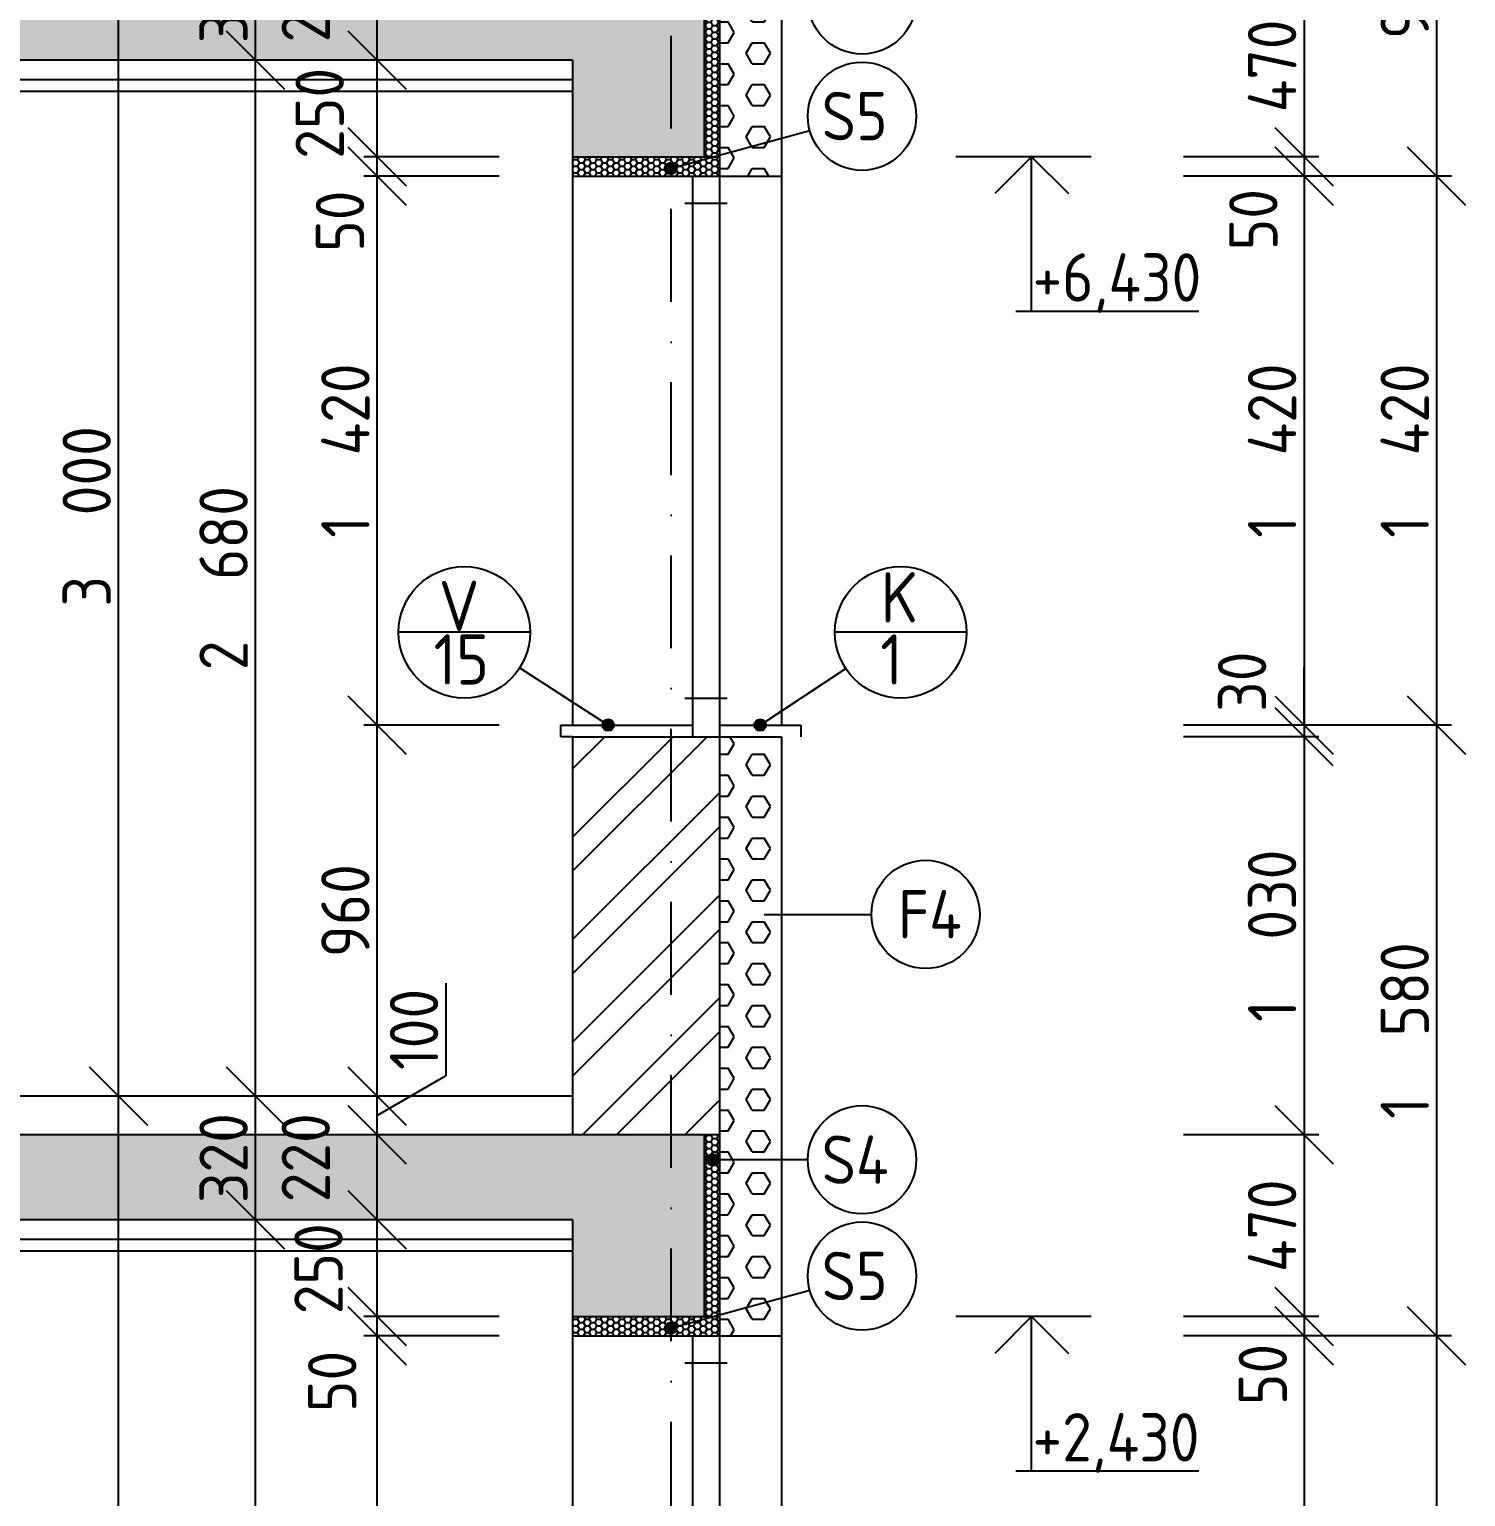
# Model space of a CAD drawing. Extents: x 3792242 to 5145247, y -1546315 to -1031918.
# Drawn here: x 3854608 to 3858322, y -1499796 to -1496001 of the extents above; entities that cross this region are included whole.
import ezdxf

# ---------------------------------------------------------------- set-up
doc = ezdxf.new("R2010")
doc.units = 0
doc.header["$MEASUREMENT"] = 0
doc.linetypes.add('BODKOCIARKOVANA_3', pattern=[5.6, 3, -1.3, 0, -1.3])
doc.layers.get('0').update_dxf_attribs({"linetype": 'CONTINUOUS'})
doc.layers.get('Defpoints').update_dxf_attribs({"color": 61, "linetype": 'CONTINUOUS'})
for name, color, linetype in [('KÓTY', 4, 'CONTINUOUS'), ('MÚRY', 1, 'CONTINUOUS'), ('OKNÁ', 143, 'CONTINUOUS'), ('osi', 253, 'CONTINUOUS'), ('TENKÁ', 7, 'CONTINUOUS'), ('ŠRAFY', 82, 'CONTINUOUS'), ('šrafy-múry', 8, 'CONTINUOUS')]:
    doc.layers.add(name, color=color, linetype=linetype)
doc.styles.add('STYLE1', font='isocp.shx')
doc.dimstyles.new('STANDARD-50', dxfattribs={"dimtxt": 125, "dimasz": 150, "dimexe": 10, "dimexo": 200, "dimgap": 20, "dimtad": 1, "dimdsep": 46, "dimlunit": 6, "dimtxsty": 'STYLE1', "dimblk1": 'OBLIQUE', "dimblk2": 'OBLIQUE', "dimsah": 1, "dimcen": 2.5, "dimse1": 1, "dimse2": 1, "dimadec": 0, "dimazin": 0, "dimtfac": 1, "dimtmove": 1, "dimatfit": 3, "dimldrblk": 'OBLIQUE', "dimfxl": 1, "dimtolj": 1, "dimtzin": 0, "dimarcsym": 0})
pattern_1 = [(0, (-580897.81, 36883.5), (0, 54.12658774), [31.25, -62.5]), (120, (-580897.81, 36883.5), (-46.875, -27.06329387), [31.25, -62.5]), (60, (-580866.56, 36883.5), (-46.875, 27.06329387), [31.25, -62.5])]

# ---------------------------------------------------------------- blocks, each defined once
blk = doc.blocks.new('_OBLIQUE')
at = {"color": 0, "linetype": 'ByBlock'}
blk.add_line((-0.5, -0.5), (0.5, 0.5), dxfattribs=at)
blk = doc.blocks.new('*D33266')
at = {"layer": 'Defpoints', "color": 0}
for p in [(3855507.7, -1499330.3), (3856012.7, -1499330.3), (3856012.7, -1499380.3)]:
    blk.add_point(p, dxfattribs=at)
at = {"layer": 'KÓTY', "color": 0, "lineweight": -2, "ltscale": 0.25}
blk.add_line((3855507.7, -1499380.3), (3855507.7, -1499330.3), dxfattribs=at)
at = {"layer": 'KÓTY', "color": 0, "linetype": 'ByBlock', "lineweight": -2, "xscale": 150, "yscale": 150, "zscale": 150}
for p, rotation in [((3855507.7, -1499330.3), 90), ((3855507.7, -1499380.3), 270)]:
    blk.add_blockref('_OBLIQUE', p, dxfattribs=dict(at, rotation=rotation))
at = {"layer": 'KÓTY', "color": 0, "insert": (3855391.2, -1499498), "char_height": 125, "attachment_point": 5, "rotation": 90, "style": 'STYLE1'}
blk.add_mtext('\\A1;50', dxfattribs=at)
blk = doc.blocks.new('*D33267')
at = {"layer": 'Defpoints', "color": 0}
for p in [(3855507.7, -1499080.3), (3856012.7, -1499080.3), (3856012.7, -1499330.3)]:
    blk.add_point(p, dxfattribs=at)
at = {"layer": 'KÓTY', "color": 0, "lineweight": -2, "ltscale": 0.25}
blk.add_line((3855507.7, -1499330.3), (3855507.7, -1499080.3), dxfattribs=at)
at = {"layer": 'KÓTY', "color": 0, "linetype": 'ByBlock', "lineweight": -2, "xscale": 150, "yscale": 150, "zscale": 150}
for p, rotation in [((3855507.7, -1499080.3), 90), ((3855507.7, -1499330.3), 270)]:
    blk.add_blockref('_OBLIQUE', p, dxfattribs=dict(at, rotation=rotation))
at = {"layer": 'KÓTY', "color": 0, "insert": (3855355.7, -1499206.5), "char_height": 125, "attachment_point": 5, "rotation": 90, "style": 'STYLE1'}
blk.add_mtext('\\A1;250', dxfattribs=at)
blk = doc.blocks.new('*D33268')
at = {"layer": 'Defpoints', "color": 0}
for p in [(3855507.7, -1498860.3), (3856012.7, -1498860.3), (3856012.7, -1499080.3)]:
    blk.add_point(p, dxfattribs=at)
at = {"layer": 'KÓTY', "color": 0, "lineweight": -2, "ltscale": 0.25}
blk.add_line((3855507.7, -1499080.3), (3855507.7, -1498860.3), dxfattribs=at)
at = {"layer": 'KÓTY', "color": 0, "linetype": 'ByBlock', "lineweight": -2, "xscale": 150, "yscale": 150, "zscale": 150}
for p, rotation in [((3855507.7, -1498860.3), 90), ((3855507.7, -1499080.3), 270)]:
    blk.add_blockref('_OBLIQUE', p, dxfattribs=dict(at, rotation=rotation))
at = {"layer": 'KÓTY', "color": 0, "insert": (3855322.7, -1498919.5), "char_height": 125, "attachment_point": 5, "rotation": 90, "style": 'STYLE1'}
blk.add_mtext('\\A1;220', dxfattribs=at)
blk = doc.blocks.new('*D33271')
at = {"layer": 'Defpoints', "color": 0}
for p in [(3855507.7, -1499380.3), (3856012.7, -1499380.3), (3856012.7, -1501430.3)]:
    blk.add_point(p, dxfattribs=at)
at = {"layer": 'KÓTY', "color": 0, "lineweight": -2, "ltscale": 0.25}
blk.add_line((3855507.7, -1501430.3), (3855507.7, -1499380.3), dxfattribs=at)
at = {"layer": 'KÓTY', "color": 0, "linetype": 'ByBlock', "lineweight": -2, "xscale": 150, "yscale": 150, "zscale": 150}
for p, rotation in [((3855507.7, -1499380.3), 90), ((3855507.7, -1501430.3), 270)]:
    blk.add_blockref('_OBLIQUE', p, dxfattribs=dict(at, rotation=rotation))
at = {"layer": 'KÓTY', "color": 0, "insert": (3855425.2, -1500405.3), "char_height": 125, "attachment_point": 5, "rotation": 90, "style": 'STYLE1'}
blk.add_mtext('\\A1;2ﾠ050', dxfattribs=at)
blk = doc.blocks.new('*D33272')
at = {"layer": 'Defpoints', "color": 0}
for p in [(3855507.7, -1496330.3), (3856012.7, -1496330.3), (3856012.7, -1496380.3)]:
    blk.add_point(p, dxfattribs=at)
at = {"layer": 'KÓTY', "color": 0, "lineweight": -2, "ltscale": 0.25}
blk.add_line((3855507.7, -1496380.3), (3855507.7, -1496330.3), dxfattribs=at)
at = {"layer": 'KÓTY', "color": 0, "linetype": 'ByBlock', "lineweight": -2, "xscale": 150, "yscale": 150, "zscale": 150}
for p, rotation in [((3855507.7, -1496330.3), 90), ((3855507.7, -1496380.3), 270)]:
    blk.add_blockref('_OBLIQUE', p, dxfattribs=dict(at, rotation=rotation))
at = {"layer": 'KÓTY', "color": 0, "insert": (3855411.2, -1496497), "char_height": 125, "attachment_point": 5, "rotation": 90, "style": 'STYLE1'}
blk.add_mtext('\\A1;50', dxfattribs=at)
blk = doc.blocks.new('*D33273')
at = {"layer": 'Defpoints', "color": 0}
for p in [(3855507.7, -1496080.3), (3856012.7, -1496080.3), (3856012.7, -1496330.3)]:
    blk.add_point(p, dxfattribs=at)
at = {"layer": 'KÓTY', "color": 0, "lineweight": -2, "ltscale": 0.25}
blk.add_line((3855507.7, -1496330.3), (3855507.7, -1496080.3), dxfattribs=at)
at = {"layer": 'KÓTY', "color": 0, "linetype": 'ByBlock', "lineweight": -2, "xscale": 150, "yscale": 150, "zscale": 150}
for p, rotation in [((3855507.7, -1496080.3), 90), ((3855507.7, -1496330.3), 270)]:
    blk.add_blockref('_OBLIQUE', p, dxfattribs=dict(at, rotation=rotation))
at = {"layer": 'KÓTY', "color": 0, "insert": (3855358.7, -1496218), "char_height": 125, "attachment_point": 5, "rotation": 90, "style": 'STYLE1'}
blk.add_mtext('\\A1;250', dxfattribs=at)
blk = doc.blocks.new('*D33274')
at = {"layer": 'Defpoints', "color": 0}
for p in [(3855507.7, -1495860.3), (3856012.7, -1495860.3), (3856012.7, -1496080.3)]:
    blk.add_point(p, dxfattribs=at)
at = {"layer": 'KÓTY', "color": 0, "lineweight": -2, "ltscale": 0.25}
blk.add_line((3855507.7, -1496080.3), (3855507.7, -1495860.3), dxfattribs=at)
at = {"layer": 'KÓTY', "color": 0, "linetype": 'ByBlock', "lineweight": -2, "xscale": 150, "yscale": 150, "zscale": 150}
for p, rotation in [((3855507.7, -1495860.3), 90), ((3855507.7, -1496080.3), 270)]:
    blk.add_blockref('_OBLIQUE', p, dxfattribs=dict(at, rotation=rotation))
at = {"layer": 'KÓTY', "color": 0, "insert": (3855322.7, -1495919.5), "char_height": 125, "attachment_point": 5, "rotation": 90, "style": 'STYLE1'}
blk.add_mtext('\\A1;220', dxfattribs=at)
blk = doc.blocks.new('*D33275')
at = {"layer": 'Defpoints', "color": 0}
for p in [(3855507.7, -1498760.3), (3856012.7, -1498760.3), (3856012.7, -1498860.3)]:
    blk.add_point(p, dxfattribs=at)
at = {"layer": 'KÓTY', "color": 0, "lineweight": -2, "ltscale": 0.25}
for p, q in [((3855685.2, -1498467.4), (3855685.2, -1498707.5)), ((3855685.2, -1498707.5), (3855507.7, -1498810.3)), ((3855507.7, -1498860.3), (3855507.7, -1498760.3))]:
    blk.add_line(p, q, dxfattribs=at)
at = {"layer": 'KÓTY', "color": 0, "linetype": 'ByBlock', "lineweight": -2, "xscale": 150, "yscale": 150, "zscale": 150}
for p, rotation in [((3855507.7, -1498760.3), 90), ((3855507.7, -1498860.3), 270)]:
    blk.add_blockref('_OBLIQUE', p, dxfattribs=dict(at, rotation=rotation))
at = {"layer": 'KÓTY', "color": 0, "insert": (3855602.7, -1498587.5), "char_height": 125, "attachment_point": 5, "rotation": 90, "style": 'STYLE1'}
blk.add_mtext('\\A1;100', dxfattribs=at)
blk = doc.blocks.new('*D33276')
at = {"layer": 'Defpoints', "color": 0}
for p in [(3855507.7, -1497800.3), (3856012.7, -1497800.3), (3856012.7, -1498760.3)]:
    blk.add_point(p, dxfattribs=at)
at = {"layer": 'KÓTY', "color": 0, "lineweight": -2, "ltscale": 0.25}
blk.add_line((3855507.7, -1498760.3), (3855507.7, -1497800.3), dxfattribs=at)
at = {"layer": 'KÓTY', "color": 0, "linetype": 'ByBlock', "lineweight": -2, "xscale": 150, "yscale": 150, "zscale": 150}
for p, rotation in [((3855507.7, -1497800.3), 90), ((3855507.7, -1498760.3), 270)]:
    blk.add_blockref('_OBLIQUE', p, dxfattribs=dict(at, rotation=rotation))
at = {"layer": 'KÓTY', "color": 0, "insert": (3855425.2, -1498280.3), "char_height": 125, "attachment_point": 5, "rotation": 90, "style": 'STYLE1'}
blk.add_mtext('\\A1;960', dxfattribs=at)
blk = doc.blocks.new('*D33277')
at = {"layer": 'Defpoints', "color": 0}
for p in [(3855507.7, -1496380.3), (3856012.7, -1496380.3), (3856012.7, -1497800.3)]:
    blk.add_point(p, dxfattribs=at)
at = {"layer": 'KÓTY', "color": 0, "lineweight": -2, "ltscale": 0.25}
blk.add_line((3855507.7, -1497800.3), (3855507.7, -1496380.3), dxfattribs=at)
at = {"layer": 'KÓTY', "color": 0, "linetype": 'ByBlock', "lineweight": -2, "xscale": 150, "yscale": 150, "zscale": 150}
for p, rotation in [((3855507.7, -1496380.3), 90), ((3855507.7, -1497800.3), 270)]:
    blk.add_blockref('_OBLIQUE', p, dxfattribs=dict(at, rotation=rotation))
at = {"layer": 'KÓTY', "color": 0, "insert": (3855425.2, -1497090.3), "char_height": 125, "attachment_point": 5, "rotation": 90, "style": 'STYLE1'}
blk.add_mtext('\\A1;1ﾠ420', dxfattribs=at)
blk = doc.blocks.new('*D33282')
at = {"layer": 'Defpoints', "color": 0}
for p in [(3854838.7, -1498760.3), (3854838.7, -1498760.3), (3854838.7, -1501760.3)]:
    blk.add_point(p, dxfattribs=at)
at = {"layer": 'KÓTY', "color": 0, "lineweight": -2, "ltscale": 0.25}
blk.add_line((3854838.7, -1501760.3), (3854838.7, -1498760.3), dxfattribs=at)
at = {"layer": 'KÓTY', "color": 0, "linetype": 'ByBlock', "lineweight": -2, "xscale": 150, "yscale": 150, "zscale": 150}
for p, rotation in [((3854838.7, -1498760.3), 90), ((3854838.7, -1501760.3), 270)]:
    blk.add_blockref('_OBLIQUE', p, dxfattribs=dict(at, rotation=rotation))
at = {"layer": 'KÓTY', "color": 0, "insert": (3854756.2, -1500260.3), "char_height": 125, "attachment_point": 5, "rotation": 90, "style": 'STYLE1'}
blk.add_mtext('\\A1;3ﾠ000', dxfattribs=at)
blk = doc.blocks.new('*D33283')
at = {"layer": 'Defpoints', "color": 0}
for p in [(3854838.7, -1495760.3), (3854838.7, -1495760.3), (3854838.7, -1498760.3)]:
    blk.add_point(p, dxfattribs=at)
at = {"layer": 'KÓTY', "color": 0, "lineweight": -2, "ltscale": 0.25}
blk.add_line((3854838.7, -1498760.3), (3854838.7, -1495760.3), dxfattribs=at)
at = {"layer": 'KÓTY', "color": 0, "linetype": 'ByBlock', "lineweight": -2, "xscale": 150, "yscale": 150, "zscale": 150}
for p, rotation in [((3854838.7, -1495760.3), 90), ((3854838.7, -1498760.3), 270)]:
    blk.add_blockref('_OBLIQUE', p, dxfattribs=dict(at, rotation=rotation))
at = {"layer": 'KÓTY', "color": 0, "insert": (3854756.2, -1497260.3), "char_height": 125, "attachment_point": 5, "rotation": 90, "style": 'STYLE1'}
blk.add_mtext('\\A1;3ﾠ000', dxfattribs=at)
blk = doc.blocks.new('*D33286')
at = {"layer": 'Defpoints', "color": 0}
for p in [(3855192.7, -1499080.3), (3855192.7, -1499080.3), (3855192.7, -1501760.3)]:
    blk.add_point(p, dxfattribs=at)
at = {"layer": 'KÓTY', "color": 0, "lineweight": -2, "ltscale": 0.25}
blk.add_line((3855192.7, -1501760.3), (3855192.7, -1499080.3), dxfattribs=at)
at = {"layer": 'KÓTY', "color": 0, "linetype": 'ByBlock', "lineweight": -2, "xscale": 150, "yscale": 150, "zscale": 150}
for p, rotation in [((3855192.7, -1499080.3), 90), ((3855192.7, -1501760.3), 270)]:
    blk.add_blockref('_OBLIQUE', p, dxfattribs=dict(at, rotation=rotation))
at = {"layer": 'KÓTY', "color": 0, "insert": (3855110.2, -1500420.3), "char_height": 125, "attachment_point": 5, "rotation": 90, "style": 'STYLE1'}
blk.add_mtext('\\A1;2ﾠ680', dxfattribs=at)
blk = doc.blocks.new('*D33287')
at = {"layer": 'Defpoints', "color": 0}
for p in [(3855192.7, -1498760.3), (3855192.7, -1498760.3), (3855192.7, -1499080.3)]:
    blk.add_point(p, dxfattribs=at)
at = {"layer": 'KÓTY', "color": 0, "lineweight": -2, "ltscale": 0.25}
blk.add_line((3855192.7, -1499080.3), (3855192.7, -1498760.3), dxfattribs=at)
at = {"layer": 'KÓTY', "color": 0, "linetype": 'ByBlock', "lineweight": -2, "xscale": 150, "yscale": 150, "zscale": 150}
for p, rotation in [((3855192.7, -1498760.3), 90), ((3855192.7, -1499080.3), 270)]:
    blk.add_blockref('_OBLIQUE', p, dxfattribs=dict(at, rotation=rotation))
at = {"layer": 'KÓTY', "color": 0, "insert": (3855110.2, -1498920.3), "char_height": 125, "attachment_point": 5, "rotation": 90, "style": 'STYLE1'}
blk.add_mtext('\\A1;320', dxfattribs=at)
blk = doc.blocks.new('*D33288')
at = {"layer": 'Defpoints', "color": 0}
for p in [(3855192.7, -1496080.3), (3855192.7, -1496080.3), (3855192.7, -1498760.3)]:
    blk.add_point(p, dxfattribs=at)
at = {"layer": 'KÓTY', "color": 0, "lineweight": -2, "ltscale": 0.25}
blk.add_line((3855192.7, -1498760.3), (3855192.7, -1496080.3), dxfattribs=at)
at = {"layer": 'KÓTY', "color": 0, "linetype": 'ByBlock', "lineweight": -2, "xscale": 150, "yscale": 150, "zscale": 150}
for p, rotation in [((3855192.7, -1496080.3), 90), ((3855192.7, -1498760.3), 270)]:
    blk.add_blockref('_OBLIQUE', p, dxfattribs=dict(at, rotation=rotation))
at = {"layer": 'KÓTY', "color": 0, "insert": (3855110.2, -1497420.3), "char_height": 125, "attachment_point": 5, "rotation": 90, "style": 'STYLE1'}
blk.add_mtext('\\A1;2ﾠ680', dxfattribs=at)
blk = doc.blocks.new('*D33289')
at = {"layer": 'Defpoints', "color": 0}
for p in [(3855192.7, -1495760.3), (3855192.7, -1495760.3), (3855192.7, -1496080.3)]:
    blk.add_point(p, dxfattribs=at)
at = {"layer": 'KÓTY', "color": 0, "lineweight": -2, "ltscale": 0.25}
blk.add_line((3855192.7, -1496080.3), (3855192.7, -1495760.3), dxfattribs=at)
at = {"layer": 'KÓTY', "color": 0, "linetype": 'ByBlock', "lineweight": -2, "xscale": 150, "yscale": 150, "zscale": 150}
for p, rotation in [((3855192.7, -1495760.3), 90), ((3855192.7, -1496080.3), 270)]:
    blk.add_blockref('_OBLIQUE', p, dxfattribs=dict(at, rotation=rotation))
at = {"layer": 'KÓTY', "color": 0, "insert": (3855110.2, -1495920.3), "char_height": 125, "attachment_point": 5, "rotation": 90, "style": 'STYLE1'}
blk.add_mtext('\\A1;320', dxfattribs=at)
blk = doc.blocks.new('*D49276')
at = {"layer": 'Defpoints', "color": 0}
for p in [(3856552.7, -1495430.3), (3856552.7, -1496380.3), (3858247.2, -1496380.3)]:
    blk.add_point(p, dxfattribs=at)
at = {"layer": 'KÓTY', "color": 0, "lineweight": -2, "ltscale": 0.25}
blk.add_line((3858247.2, -1495430.3), (3858247.2, -1496380.3), dxfattribs=at)
at = {"layer": 'KÓTY', "color": 0, "linetype": 'ByBlock', "lineweight": -2, "xscale": 150, "yscale": 150, "zscale": 150}
for p, rotation in [((3858247.2, -1495430.3), 90), ((3858247.2, -1496380.3), 270)]:
    blk.add_blockref('_OBLIQUE', p, dxfattribs=dict(at, rotation=rotation))
at = {"layer": 'KÓTY', "color": 0, "insert": (3858164.7, -1495905.3), "char_height": 125, "attachment_point": 5, "rotation": 90, "style": 'STYLE1'}
blk.add_mtext('\\A1;950', dxfattribs=at)
blk = doc.blocks.new('*D49277')
at = {"layer": 'Defpoints', "color": 0}
for p in [(3856552.7, -1496380.3), (3856552.7, -1497800.3), (3858247.2, -1497800.3)]:
    blk.add_point(p, dxfattribs=at)
at = {"layer": 'KÓTY', "color": 0, "lineweight": -2, "ltscale": 0.25}
blk.add_line((3858247.2, -1496380.3), (3858247.2, -1497800.3), dxfattribs=at)
at = {"layer": 'KÓTY', "color": 0, "linetype": 'ByBlock', "lineweight": -2, "xscale": 150, "yscale": 150, "zscale": 150}
for p, rotation in [((3858247.2, -1496380.3), 90), ((3858247.2, -1497800.3), 270)]:
    blk.add_blockref('_OBLIQUE', p, dxfattribs=dict(at, rotation=rotation))
at = {"layer": 'KÓTY', "color": 0, "insert": (3858164.7, -1497090.3), "char_height": 125, "attachment_point": 5, "rotation": 90, "style": 'STYLE1'}
blk.add_mtext('\\A1;1ﾠ420', dxfattribs=at)
blk = doc.blocks.new('*D49278')
at = {"layer": 'Defpoints', "color": 0}
for p in [(3856552.7, -1497800.3), (3856552.7, -1499380.3), (3858247.2, -1499380.3)]:
    blk.add_point(p, dxfattribs=at)
at = {"layer": 'KÓTY', "color": 0, "lineweight": -2, "ltscale": 0.25}
blk.add_line((3858247.2, -1497800.3), (3858247.2, -1499380.3), dxfattribs=at)
at = {"layer": 'KÓTY', "color": 0, "linetype": 'ByBlock', "lineweight": -2, "xscale": 150, "yscale": 150, "zscale": 150}
for p, rotation in [((3858247.2, -1497800.3), 90), ((3858247.2, -1499380.3), 270)]:
    blk.add_blockref('_OBLIQUE', p, dxfattribs=dict(at, rotation=rotation))
at = {"layer": 'KÓTY', "color": 0, "insert": (3858164.7, -1498590.3), "char_height": 125, "attachment_point": 5, "rotation": 90, "style": 'STYLE1'}
blk.add_mtext('\\A1;1ﾠ580', dxfattribs=at)
blk = doc.blocks.new('*D49279')
at = {"layer": 'Defpoints', "color": 0}
for p in [(3856552.7, -1499380.3), (3856552.7, -1501430.3), (3858247.2, -1501430.3)]:
    blk.add_point(p, dxfattribs=at)
at = {"layer": 'KÓTY', "color": 0, "lineweight": -2, "ltscale": 0.25}
blk.add_line((3858247.2, -1499380.3), (3858247.2, -1501430.3), dxfattribs=at)
at = {"layer": 'KÓTY', "color": 0, "linetype": 'ByBlock', "lineweight": -2, "xscale": 150, "yscale": 150, "zscale": 150}
for p, rotation in [((3858247.2, -1499380.3), 90), ((3858247.2, -1501430.3), 270)]:
    blk.add_blockref('_OBLIQUE', p, dxfattribs=dict(at, rotation=rotation))
at = {"layer": 'KÓTY', "color": 0, "insert": (3858164.7, -1500405.3), "char_height": 125, "attachment_point": 5, "rotation": 90, "style": 'STYLE1'}
blk.add_mtext('\\A1;2ﾠ050', dxfattribs=at)
blk = doc.blocks.new('*D49286')
at = {"layer": 'Defpoints', "color": 0}
for p in [(3856012.7, -1495860.3), (3856012.7, -1496330.3), (3857904.2, -1496330.3)]:
    blk.add_point(p, dxfattribs=at)
at = {"layer": 'KÓTY', "color": 0, "lineweight": -2, "ltscale": 0.25}
blk.add_line((3857904.2, -1495860.3), (3857904.2, -1496330.3), dxfattribs=at)
at = {"layer": 'KÓTY', "color": 0, "linetype": 'ByBlock', "lineweight": -2, "xscale": 150, "yscale": 150, "zscale": 150}
for p, rotation in [((3857904.2, -1495860.3), 90), ((3857904.2, -1496330.3), 270)]:
    blk.add_blockref('_OBLIQUE', p, dxfattribs=dict(at, rotation=rotation))
at = {"layer": 'KÓTY', "color": 0, "insert": (3857821.7, -1496095.3), "char_height": 125, "attachment_point": 5, "rotation": 90, "style": 'STYLE1'}
blk.add_mtext('\\A1;470', dxfattribs=at)
blk = doc.blocks.new('*D49287')
at = {"layer": 'Defpoints', "color": 0}
for p in [(3856012.7, -1496330.3), (3856392.7, -1496380.3), (3857904.2, -1496380.3)]:
    blk.add_point(p, dxfattribs=at)
at = {"layer": 'KÓTY', "color": 0, "lineweight": -2, "ltscale": 0.25}
blk.add_line((3857904.2, -1496330.3), (3857904.2, -1496380.3), dxfattribs=at)
at = {"layer": 'KÓTY', "color": 0, "linetype": 'ByBlock', "lineweight": -2, "xscale": 150, "yscale": 150, "zscale": 150}
for p, rotation in [((3857904.2, -1496330.3), 90), ((3857904.2, -1496380.3), 270)]:
    blk.add_blockref('_OBLIQUE', p, dxfattribs=dict(at, rotation=rotation))
at = {"layer": 'KÓTY', "color": 0, "insert": (3857773.2, -1496493), "char_height": 125, "attachment_point": 5, "rotation": 90, "style": 'STYLE1'}
blk.add_mtext('\\A1;50', dxfattribs=at)
blk = doc.blocks.new('*D49288')
at = {"layer": 'Defpoints', "color": 0}
for p in [(3856392.7, -1496380.3), (3856322.7, -1497800.3), (3857904.2, -1497800.3)]:
    blk.add_point(p, dxfattribs=at)
at = {"layer": 'KÓTY', "color": 0, "lineweight": -2, "ltscale": 0.25}
blk.add_line((3857904.2, -1496380.3), (3857904.2, -1497800.3), dxfattribs=at)
at = {"layer": 'KÓTY', "color": 0, "linetype": 'ByBlock', "lineweight": -2, "xscale": 150, "yscale": 150, "zscale": 150}
for p, rotation in [((3857904.2, -1496380.3), 90), ((3857904.2, -1497800.3), 270)]:
    blk.add_blockref('_OBLIQUE', p, dxfattribs=dict(at, rotation=rotation))
at = {"layer": 'KÓTY', "color": 0, "insert": (3857821.7, -1497090.3), "char_height": 125, "attachment_point": 5, "rotation": 90, "style": 'STYLE1'}
blk.add_mtext('\\A1;1ﾠ420', dxfattribs=at)
blk = doc.blocks.new('*D49289')
at = {"layer": 'Defpoints', "color": 0}
for p in [(3856322.7, -1497800.3), (3856322.7, -1497830.3), (3857904.2, -1497830.3)]:
    blk.add_point(p, dxfattribs=at)
at = {"layer": 'KÓTY', "color": 0, "lineweight": -2, "ltscale": 0.25}
for p, q in [((3857904.2, -1497800.3), (3857904.2, -1497650.3)), ((3857904.2, -1497800.3), (3857904.2, -1497830.3)), ((3857904.2, -1497830.3), (3857904.2, -1497980.3))]:
    blk.add_line(p, q, dxfattribs=at)
at = {"layer": 'KÓTY', "color": 0, "linetype": 'ByBlock', "lineweight": -2, "xscale": 150, "yscale": 150, "zscale": 150}
for p, rotation in [((3857904.2, -1497800.3), 270), ((3857904.2, -1497830.3), 90)]:
    blk.add_blockref('_OBLIQUE', p, dxfattribs=dict(at, rotation=rotation))
at = {"layer": 'KÓTY', "color": 0, "insert": (3857744.2, -1497688), "char_height": 125, "attachment_point": 5, "rotation": 90, "style": 'STYLE1'}
blk.add_mtext('\\A1;30', dxfattribs=at)
blk = doc.blocks.new('*D49290')
at = {"layer": 'Defpoints', "color": 0}
for p in [(3856322.7, -1497830.3), (3856012.7, -1498860.3), (3857904.2, -1498860.3)]:
    blk.add_point(p, dxfattribs=at)
at = {"layer": 'KÓTY', "color": 0, "lineweight": -2, "ltscale": 0.25}
blk.add_line((3857904.2, -1497830.3), (3857904.2, -1498860.3), dxfattribs=at)
at = {"layer": 'KÓTY', "color": 0, "linetype": 'ByBlock', "lineweight": -2, "xscale": 150, "yscale": 150, "zscale": 150}
for p, rotation in [((3857904.2, -1497830.3), 90), ((3857904.2, -1498860.3), 270)]:
    blk.add_blockref('_OBLIQUE', p, dxfattribs=dict(at, rotation=rotation))
at = {"layer": 'KÓTY', "color": 0, "insert": (3857821.7, -1498345.3), "char_height": 125, "attachment_point": 5, "rotation": 90, "style": 'STYLE1'}
blk.add_mtext('\\A1;1ﾠ030', dxfattribs=at)
blk = doc.blocks.new('*D49291')
at = {"layer": 'Defpoints', "color": 0}
for p in [(3856012.7, -1498860.3), (3856352.7, -1499330.3), (3857904.2, -1499330.3)]:
    blk.add_point(p, dxfattribs=at)
at = {"layer": 'KÓTY', "color": 0, "lineweight": -2, "ltscale": 0.25}
blk.add_line((3857904.2, -1498860.3), (3857904.2, -1499330.3), dxfattribs=at)
at = {"layer": 'KÓTY', "color": 0, "linetype": 'ByBlock', "lineweight": -2, "xscale": 150, "yscale": 150, "zscale": 150}
for p, rotation in [((3857904.2, -1498860.3), 90), ((3857904.2, -1499330.3), 270)]:
    blk.add_blockref('_OBLIQUE', p, dxfattribs=dict(at, rotation=rotation))
at = {"layer": 'KÓTY', "color": 0, "insert": (3857821.7, -1499095.3), "char_height": 125, "attachment_point": 5, "rotation": 90, "style": 'STYLE1'}
blk.add_mtext('\\A1;470', dxfattribs=at)
blk = doc.blocks.new('*D49292')
at = {"layer": 'Defpoints', "color": 0}
for p in [(3856352.7, -1499330.3), (3856392.7, -1499380.3), (3857904.2, -1499380.3)]:
    blk.add_point(p, dxfattribs=at)
at = {"layer": 'KÓTY', "color": 0, "lineweight": -2, "ltscale": 0.25}
blk.add_line((3857904.2, -1499330.3), (3857904.2, -1499380.3), dxfattribs=at)
at = {"layer": 'KÓTY', "color": 0, "linetype": 'ByBlock', "lineweight": -2, "xscale": 150, "yscale": 150, "zscale": 150}
for p, rotation in [((3857904.2, -1499330.3), 90), ((3857904.2, -1499380.3), 270)]:
    blk.add_blockref('_OBLIQUE', p, dxfattribs=dict(at, rotation=rotation))
at = {"layer": 'KÓTY', "color": 0, "insert": (3857797.7, -1499480), "char_height": 125, "attachment_point": 5, "rotation": 90, "style": 'STYLE1'}
blk.add_mtext('\\A1;50', dxfattribs=at)
blk = doc.blocks.new('*D49293')
at = {"layer": 'Defpoints', "color": 0}
for p in [(3856392.7, -1499380.3), (3856322.7, -1501430.3), (3857904.2, -1501430.3)]:
    blk.add_point(p, dxfattribs=at)
at = {"layer": 'KÓTY', "color": 0, "lineweight": -2, "ltscale": 0.25}
blk.add_line((3857904.2, -1499380.3), (3857904.2, -1501430.3), dxfattribs=at)
at = {"layer": 'KÓTY', "color": 0, "linetype": 'ByBlock', "lineweight": -2, "xscale": 150, "yscale": 150, "zscale": 150}
for p, rotation in [((3857904.2, -1499380.3), 90), ((3857904.2, -1501430.3), 270)]:
    blk.add_blockref('_OBLIQUE', p, dxfattribs=dict(at, rotation=rotation))
at = {"layer": 'KÓTY', "color": 0, "insert": (3857821.7, -1500405.3), "char_height": 125, "attachment_point": 5, "rotation": 90, "style": 'STYLE1'}
blk.add_mtext('\\A1;2ﾠ050', dxfattribs=at)

msp = doc.modelspace()

# ---------------------------------------------------------------- hatches: boundary and pattern name
at = {"layer": 'TENKÁ'}
h = msp.add_hatch(color=256, dxfattribs=at)
h.dxf.hatch_style = 1
h.paths.add_polyline_path([(3856266.193, -1496345.446, 2.41421356), (3856281.193, -1496360.446, 0.41421356)])
h = msp.add_hatch(color=256, dxfattribs=at)
h.dxf.hatch_style = 1
h.paths.add_polyline_path([(3856104.693, -1497785.27, -2.41421356), (3856089.693, -1497800.27, -0.41421356)])
h = msp.add_hatch(color=256, dxfattribs=at)
h.dxf.hatch_style = 1
h.paths.add_polyline_path([(3856497.693, -1497785.27, -2.41421356), (3856482.693, -1497800.27, -0.41421356)])
h = msp.add_hatch(color=256, dxfattribs=at)
h.dxf.hatch_style = 1
h.paths.add_polyline_path([(3856375.193, -1498909.676, -2.41421356), (3856360.193, -1498924.676, -0.41421356)])
h = msp.add_hatch(color=256, dxfattribs=at)
h.dxf.hatch_style = 1
h.paths.add_polyline_path([(3856266.193, -1499345.446, 2.41421356), (3856281.193, -1499360.446, 0.41421356)])
at = {"layer": 'ŠRAFY'}
h = msp.add_hatch(dxfattribs=at)
h.set_pattern_fill('HEX', color=256, scale=250, angle=180)
h.set_pattern_definition(pattern_1)
h.paths.add_polyline_path([(3856392.693, -1496380.27), (3856552.693, -1496380.27), (3856552.693, -1495460.27), (3856392.693, -1495460.27)])
h = msp.add_hatch(dxfattribs=at)
h.set_pattern_fill('HONEY', color=256, scale=80, angle=180)
h.set_pattern_definition([(0, (-580774.307, 4000), (15, 8.660254038), [10, -20]), (120, (-580774.307, 4000), (-15, 8.660254038), [10, -20]), (60, (-580774.307, 4000), (4e-15, 17.320508076), [-20, 10])])
h.paths.add_polyline_path([(3856392.693, -1496330.27), (3856352.693, -1496330.27), (3856352.693, -1495860.27), (3856392.693, -1495860.27)])
h = msp.add_hatch(dxfattribs=at)
h.set_pattern_fill('HONEY', color=256, scale=80, angle=180)
h.set_pattern_definition([(0, (-580774.307, 4000), (15, 8.660254038), [10, -20]), (120, (-580774.307, 4000), (-15, 8.660254038), [10, -20]), (60, (-580774.307, 4000), (3e-15, 17.320508076), [-20, 10])])
h.paths.add_polyline_path([(3856012.693, -1496380.27), (3856012.693, -1496330.27), (3856082.693, -1496330.27), (3856112.693, -1496330.27), (3856182.693, -1496330.27), (3856252.693, -1496330.27), (3856322.693, -1496330.27), (3856392.693, -1496330.27), (3856392.693, -1496380.27), (3856322.693, -1496380.27)])
h = msp.add_hatch(dxfattribs=at)
h.set_pattern_fill('ANSI32', color=256, scale=500, angle=180)
h.set_pattern_definition([(45, (-105845.8, -370635.88), (-132.5825215, 132.5825215), []), (45, (-105757.42, -370635.88), (-132.5825215, 132.5825215), [])])
h.paths.add_polyline_path([(3856392.693, -1498860.27), (3856012.693, -1498860.27), (3856012.693, -1498760.27), (3856012.693, -1497830.27), (3856392.693, -1497830.27)])
h = msp.add_hatch(dxfattribs=at)
h.set_pattern_fill('HEX', color=256, scale=250, angle=180)
h.set_pattern_definition(pattern_1)
h.paths.add_polyline_path([(3856552.693, -1497830.27), (3856552.693, -1499380.27), (3856392.693, -1499380.27), (3856392.693, -1499330.27), (3856392.693, -1498860.27), (3856392.693, -1497830.27)])
h = msp.add_hatch(dxfattribs=at)
h.set_pattern_fill('HONEY', color=256, scale=80, angle=180)
h.set_pattern_definition([(0, (-580774.307, 1000), (15, 8.660254038), [10, -20]), (120, (-580774.307, 1000), (-15, 8.660254038), [10, -20]), (60, (-580774.307, 1000), (4e-15, 17.320508076), [-20, 10])])
h.paths.add_polyline_path([(3856392.693, -1499330.27), (3856352.693, -1499330.27), (3856352.693, -1498860.27), (3856392.693, -1498860.27)])
h = msp.add_hatch(dxfattribs=at)
h.set_pattern_fill('HONEY', color=256, scale=80, angle=180)
h.set_pattern_definition([(0, (-580774.307, 1000), (15, 8.660254038), [10, -20]), (120, (-580774.307, 1000), (-15, 8.660254038), [10, -20]), (60, (-580774.307, 1000), (3e-15, 17.320508076), [-20, 10])])
h.paths.add_polyline_path([(3856012.693, -1499380.27), (3856012.693, -1499330.27), (3856082.693, -1499330.27), (3856112.693, -1499330.27), (3856182.693, -1499330.27), (3856252.693, -1499330.27), (3856322.693, -1499330.27), (3856392.693, -1499330.27), (3856392.693, -1499380.27), (3856322.693, -1499380.27)])
at = {"layer": 'šrafy-múry'}
h = msp.add_hatch(dxfattribs=at)
h.set_pattern_fill('ANSI36', color=253, scale=800)
h.set_pattern_definition([(45, (-93322.31, 7000), (53.0330086, 194.4543648), [250, -50, 0, -50])])
h.paths.add_polyline_path([(3856352.693, -1496330.27), (3856352.693, -1495860.27), (3842752.693, -1495860.27), (3842752.693, -1496330.27), (3843092.693, -1496330.27), (3843092.693, -1496080.27), (3850342.693, -1496080.27), (3850507.693, -1496080.27), (3852952.693, -1496080.27), (3853067.693, -1496080.27), (3856012.693, -1496080.27), (3856012.693, -1496330.27)])
h = msp.add_hatch(dxfattribs=at)
h.set_pattern_fill('ANSI36', color=253, scale=800)
h.set_pattern_definition([(45, (-93322.31, 4000), (53.0330086, 194.4543648), [250, -50, 0, -50])])
h.paths.add_polyline_path([(3843092.693, -1499330.27), (3843092.693, -1499080.27), (3850342.693, -1499080.27), (3850457.693, -1499080.27), (3850507.693, -1499080.27), (3852952.693, -1499080.27), (3853067.693, -1499080.27), (3856012.693, -1499080.27), (3856012.693, -1499330.27), (3856352.693, -1499330.27), (3856352.693, -1498860.27), (3856012.693, -1498860.27), (3850507.693, -1498860.27), (3850457.693, -1498860.27), (3850342.693, -1498860.27), (3843092.693, -1498860.27), (3842752.693, -1498860.27), (3842752.693, -1499330.27)])

# ---------------------------------------------------------------- linework, layer by layer
at = {"layer": 'KÓTY', "ltscale": 0.25}
for p, q in [((3855823.096, -1496330.27), (3855473.096, -1496330.27)), ((3857353.693, -1496330.27), (3857003.693, -1496330.27)), ((3857942.193, -1496330.27), (3857592.193, -1496330.27)), ((3855823.096, -1496380.27), (3855473.096, -1496380.27)), ((3857942.193, -1496380.27), (3857592.193, -1496380.27)), ((3858285.193, -1496380.27), (3857935.193, -1496380.27)), ((3855823.096, -1497800.27), (3855473.096, -1497800.27)), ((3857942.193, -1497800.27), (3857592.193, -1497800.27)), ((3858285.193, -1497800.27), (3857935.193, -1497800.27)), ((3857942.193, -1497830.27), (3857592.193, -1497830.27)), ((3857942.193, -1498860.27), (3857592.193, -1498860.27)), ((3855823.096, -1499330.27), (3855473.096, -1499330.27)), ((3857353.693, -1499330.27), (3857003.693, -1499330.27)), ((3857942.193, -1499330.27), (3857592.193, -1499330.27)), ((3855823.096, -1499380.27), (3855473.096, -1499380.27)), ((3857942.193, -1499380.27), (3857592.193, -1499380.27)), ((3858285.193, -1499380.27), (3857935.193, -1499380.27))]:
    msp.add_line(p, q, dxfattribs=at)
at = {"layer": 'MÚRY'}
for p, q in [((3856552.693, -1495460.27), (3856552.693, -1496380.27)), ((3856012.693, -1496080.27), (3853067.693, -1496080.27)), ((3856012.693, -1496080.27), (3856012.693, -1496380.27)), ((3856012.693, -1496380.27), (3856552.693, -1496380.27)), ((3856012.693, -1497830.27), (3856552.693, -1497830.27)), ((3856012.693, -1497830.27), (3856012.693, -1498760.27)), ((3856552.693, -1497830.27), (3856552.693, -1499380.27)), ((3856012.693, -1498760.27), (3850507.693, -1498760.27)), ((3856012.693, -1499080.27), (3853067.693, -1499080.27)), ((3856012.693, -1499080.27), (3856012.693, -1499380.27)), ((3856012.693, -1499380.27), (3856552.693, -1499380.27))]:
    msp.add_line(p, q, dxfattribs=at)
at = {"layer": 'OKNÁ', "ltscale": 0.25}
for p, q in [((3856266.193, -1496360.446), (3856626.126, -1496262.283)), ((3856322.693, -1496380.27), (3856322.693, -1497830.27)), ((3856392.693, -1496380.27), (3856392.693, -1497830.27)), ((3856302.693, -1496450.27), (3856412.693, -1496450.27)), ((3856302.693, -1497730.27), (3856412.693, -1497730.27)), ((3856508.193, -1498289.981), (3856785.554, -1498289.981)), ((3856621.193, -1498924.676), (3856375.193, -1498924.676)), ((3856266.193, -1499360.446), (3856626.126, -1499262.283)), ((3856322.693, -1499380.27), (3856322.693, -1501460.27)), ((3856392.693, -1499380.27), (3856392.693, -1501460.27)), ((3856302.693, -1499450.27), (3856412.693, -1499450.27))]:
    msp.add_line(p, q, dxfattribs=at)
for centre in [(3856761.193, -1495924.676), (3856761.193, -1496225.446), (3856925.554, -1498289.981), (3856761.193, -1498924.676), (3856761.193, -1499225.446)]:
    msp.add_circle(centre, 140, dxfattribs=at)
at = {"layer": 'osi', "linetype": 'BODKOCIARKOVANA_3', "ltscale": 80}
msp.add_line((3856267.693, -1508356), (3856267.693, -1485946), dxfattribs=at)
at = {"layer": 'TENKÁ'}
for p, q in [((3856392.693, -1495460.27), (3856392.693, -1496380.27)), ((3856352.693, -1495860.27), (3856352.693, -1496330.27)), ((3853067.693, -1496130.27), (3856012.693, -1496130.27)), ((3853067.693, -1496160.27), (3856012.693, -1496160.27)), ((3856012.693, -1496330.27), (3856392.693, -1496330.27)), ((3856012.693, -1496330.27), (3856392.693, -1496330.27)), ((3856012.693, -1496330.27), (3856392.693, -1496330.27)), ((3856012.693, -1496380.27), (3856012.693, -1497800.27)), ((3856552.693, -1496380.27), (3856552.693, -1497800.27)), ((3856104.693, -1497800.27), (3855875.56, -1497652.502)), ((3856497.693, -1497800.27), (3856719.257, -1497654.018)), ((3855982.693, -1497800.27), (3856322.693, -1497800.27)), ((3855982.693, -1497830.27), (3855982.693, -1497800.27)), ((3856392.693, -1497800.27), (3856602.693, -1497800.27)), ((3856602.693, -1497800.27), (3856602.693, -1497830.27)), ((3856012.693, -1497830.27), (3855982.693, -1497830.27)), ((3856392.693, -1497830.27), (3856392.693, -1499380.27)), ((3856012.693, -1498760.27), (3856012.693, -1498860.27)), ((3856392.693, -1498860.27), (3842712.693, -1498860.27)), ((3856352.693, -1498860.27), (3856352.693, -1499330.27)), ((3853067.693, -1499130.27), (3856012.693, -1499130.27)), ((3853067.693, -1499160.27), (3856012.693, -1499160.27)), ((3856012.693, -1499330.27), (3856392.693, -1499330.27)), ((3856012.693, -1499330.27), (3856392.693, -1499330.27)), ((3856012.693, -1499330.27), (3856392.693, -1499330.27)), ((3856012.693, -1499380.27), (3856012.693, -1501430.27)), ((3856552.693, -1499380.27), (3856552.693, -1501430.27))]:
    msp.add_line(p, q, dxfattribs=at)
at = {"layer": 'TENKÁ', "linetype": 'ByBlock', "ltscale": 0.25}
for p, q in [((3857199.749, -1496330.27), (3857104.29, -1496425.73)), ((3857199.749, -1496330.27), (3857295.209, -1496425.73)), ((3857199.749, -1496730.27), (3857199.749, -1496330.27)), ((3857632.554, -1496730.27), (3857158.656, -1496730.27)), ((3857199.749, -1499330.27), (3857104.29, -1499425.73)), ((3857199.749, -1499330.27), (3857295.209, -1499425.73)), ((3857199.749, -1499730.27), (3857199.749, -1499330.27)), ((3857632.554, -1499730.27), (3857158.656, -1499730.27))]:
    msp.add_line(p, q, dxfattribs=at)
at = {"layer": 'TENKÁ', "ltscale": 0.25}
for p, q in [((3855902.693, -1497560.367), (3855562.693, -1497560.367)), ((3857031.135, -1497560.367), (3856691.135, -1497560.367))]:
    msp.add_line(p, q, dxfattribs=at)
at = {"layer": 'TENKÁ'}
for centre in [(3856266.193, -1496360.446), (3856104.693, -1497800.27), (3856497.693, -1497800.27), (3856375.193, -1498924.676), (3856266.193, -1499360.446)]:
    msp.add_circle(centre, 15, dxfattribs=at)
at = {"layer": 'TENKÁ', "ltscale": 0.25}
for centre in [(3855732.693, -1497560.367), (3856861.135, -1497560.367)]:
    msp.add_circle(centre, 170, dxfattribs=at)

# ---------------------------------------------------------------- texts
at = {"layer": 'TENKÁ', "ltscale": 0.25, "style": 'STYLE1'}
for s, p in [('S5', (3856656.888, -1496287.624)), ('+6,430', (3857202.185, -1496704.944)), ('F4', (3856854.25, -1498352.158)), ('S4', (3856656.888, -1498986.854)), ('S5', (3856656.888, -1499287.624)), ('+2,430', (3857202.185, -1499704.944))]:
    msp.add_text(s, height=125, dxfattribs=at).set_placement(p)
at = {"layer": 'TENKÁ', "style": 'STYLE1'}
for s, p in [('K', (3856809.605, -1497534.867)), ('V', (3855666.662, -1497556.867)), ('15', (3855653.162, -1497695.503)), ('1', (3856808.605, -1497695.503))]:
    msp.add_text(s, height=130, dxfattribs=at).set_placement(p)

# ---------------------------------------------------------------- dimensions: what is measured, and where the dimension line sits
at = {"layer": 'KÓTY', "ltscale": 0.25}
for base, p1, p2, picture, middle in [((3858247.193, -1496380.27), (3856552.693, -1495430.27), (3856552.693, -1496380.27), '*D49276', (3858164.693, -1495905.27)), ((3854838.693, -1495760.27), (3854838.693, -1498760.27), (3854838.693, -1495760.27), '*D33283', (3854756.15, -1497260.27)), ((3855192.693, -1495760.27), (3855192.693, -1496080.27), (3855192.693, -1495760.27), '*D33289', (3855110.193, -1495920.27)), ((3855507.693, -1495860.27), (3856012.693, -1496080.27), (3856012.693, -1495860.27), '*D33274', (3855322.693, -1495919.52)), ((3857904.193, -1496330.27), (3856012.693, -1495860.27), (3856012.693, -1496330.27), '*D49286', (3857821.693, -1496095.27)), ((3855192.693, -1496080.27), (3855192.693, -1498760.27), (3855192.693, -1496080.27), '*D33288', (3855110.15, -1497420.27)), ((3855507.693, -1496380.27), (3856012.693, -1497800.27), (3856012.693, -1496380.27), '*D33277', (3855425.15, -1497090.27)), ((3857904.193, -1497800.27), (3856392.693, -1496380.27), (3856322.693, -1497800.27), '*D49288', (3857821.65, -1497090.27)), ((3858247.193, -1497800.27), (3856552.693, -1496380.27), (3856552.693, -1497800.27), '*D49277', (3858164.65, -1497090.27)), ((3855507.693, -1497800.27), (3856012.693, -1498760.27), (3856012.693, -1497800.27), '*D33276', (3855425.193, -1498280.27)), ((3858247.193, -1499380.27), (3856552.693, -1497800.27), (3856552.693, -1499380.27), '*D49278', (3858164.65, -1498590.27)), ((3857904.193, -1498860.27), (3856322.693, -1497830.27), (3856012.693, -1498860.27), '*D49290', (3857821.65, -1498345.27)), ((3854838.693, -1498760.27), (3854838.693, -1501760.27), (3854838.693, -1498760.27), '*D33282', (3854756.15, -1500260.27)), ((3855192.693, -1498760.27), (3855192.693, -1499080.27), (3855192.693, -1498760.27), '*D33287', (3855110.193, -1498920.27)), ((3855507.693, -1498860.27), (3856012.693, -1499080.27), (3856012.693, -1498860.27), '*D33268', (3855322.693, -1498919.52)), ((3857904.193, -1499330.27), (3856012.693, -1498860.27), (3856352.693, -1499330.27), '*D49291', (3857821.693, -1499095.27)), ((3855192.693, -1499080.27), (3855192.693, -1501760.27), (3855192.693, -1499080.27), '*D33286', (3855110.15, -1500420.27)), ((3855507.693, -1499380.27), (3856012.693, -1501430.27), (3856012.693, -1499380.27), '*D33271', (3855425.15, -1500405.27)), ((3857904.193, -1501430.27), (3856392.693, -1499380.27), (3856322.693, -1501430.27), '*D49293', (3857821.65, -1500405.27)), ((3858247.193, -1501430.27), (3856552.693, -1499380.27), (3856552.693, -1501430.27), '*D49279', (3858164.65, -1500405.27))]:
    dim = msp.add_linear_dim(base=base, p1=p1, p2=p2, angle=90, dimstyle='STANDARD-50', override={"dimtxsty": 'STYLE1', "dimldrblk": 'OBLIQUE'}, dxfattribs=at)
    dim.commit()
    dim.dimension.update_dxf_attribs({"geometry": picture, "text_midpoint": middle})
for base, p1, p2, picture, middle in [((3855507.693, -1496080.27), (3856012.693, -1496330.27), (3856012.693, -1496080.27), '*D33273', (3855441.193, -1496218)), ((3855507.693, -1496330.27), (3856012.693, -1496380.27), (3856012.693, -1496330.27), '*D33272', (3855493.693, -1496497)), ((3857904.193, -1496380.27), (3856012.693, -1496330.27), (3856392.693, -1496380.27), '*D49287', (3857855.693, -1496493)), ((3857904.193, -1497830.27), (3856322.693, -1497800.27), (3856322.693, -1497830.27), '*D49289', (3857826.693, -1497688)), ((3855507.693, -1498760.27), (3856012.693, -1498860.27), (3856012.693, -1498760.27), '*D33275', (3855685.193, -1498687.5)), ((3855507.693, -1499080.27), (3856012.693, -1499330.27), (3856012.693, -1499080.27), '*D33267', (3855438.193, -1499206.5)), ((3855507.693, -1499330.27), (3856012.693, -1499380.27), (3856012.693, -1499330.27), '*D33266', (3855473.693, -1499498)), ((3857904.193, -1499380.27), (3856352.693, -1499330.27), (3856392.693, -1499380.27), '*D49292', (3857880.193, -1499480))]:
    dim = msp.add_linear_dim(base=base, p1=p1, p2=p2, angle=90, dimstyle='STANDARD-50', override={"dimtxsty": 'STYLE1', "dimldrblk": 'OBLIQUE'}, dxfattribs=at)
    dim.commit()
    dim.dimension.update_dxf_attribs({"geometry": picture, "text_midpoint": middle, "dimtype": 160})

doc.saveas('drawing.dxf')
